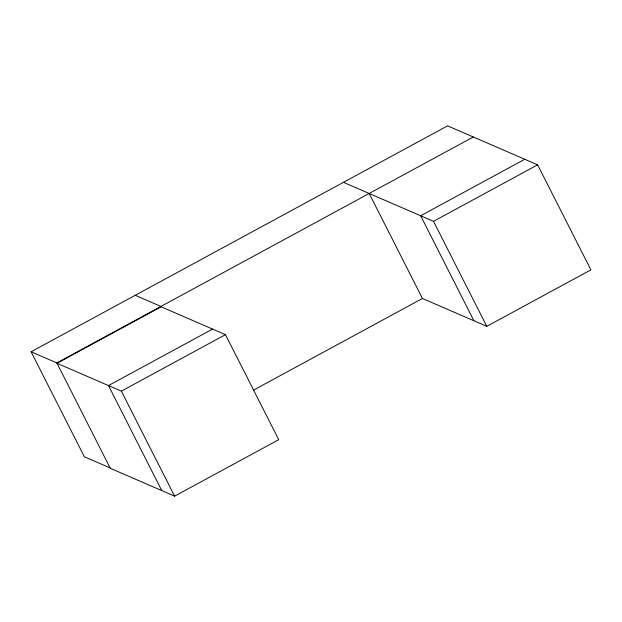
<?xml version="1.0" encoding="UTF-8"?>
<svg xmlns="http://www.w3.org/2000/svg" width="622" height="622" viewBox="0 0 622 622"><rect width="100%" height="100%" fill="white"/><g stroke="black" fill="none" stroke-linecap="round" stroke-linejoin="round"><path stroke-width="0.93" d="M110.102 467.923L84.374 456.781L31.1 351.78L447.568 125.854L537.626 164.846L590.9 269.855L486.785 326.332L422.455 298.482L369.18 193.473M31.1 351.78L56.835 362.921L473.295 136.995M524.758 159.279L420.643 215.756L473.917 320.765M212.6 329.092L108.485 385.57L161.759 490.571M343.453 182.332L433.511 221.331L537.626 164.846M225.467 334.659L161.137 306.809L57.022 363.287L121.352 391.137L225.467 334.659L278.742 439.668L174.619 496.146L110.288 468.296L56.835 362.921M253.481 390.149L422.455 298.482M135.215 295.294L160.95 306.436M433.511 221.331L486.785 326.332M121.352 391.137L174.619 496.146"/></g></svg>
